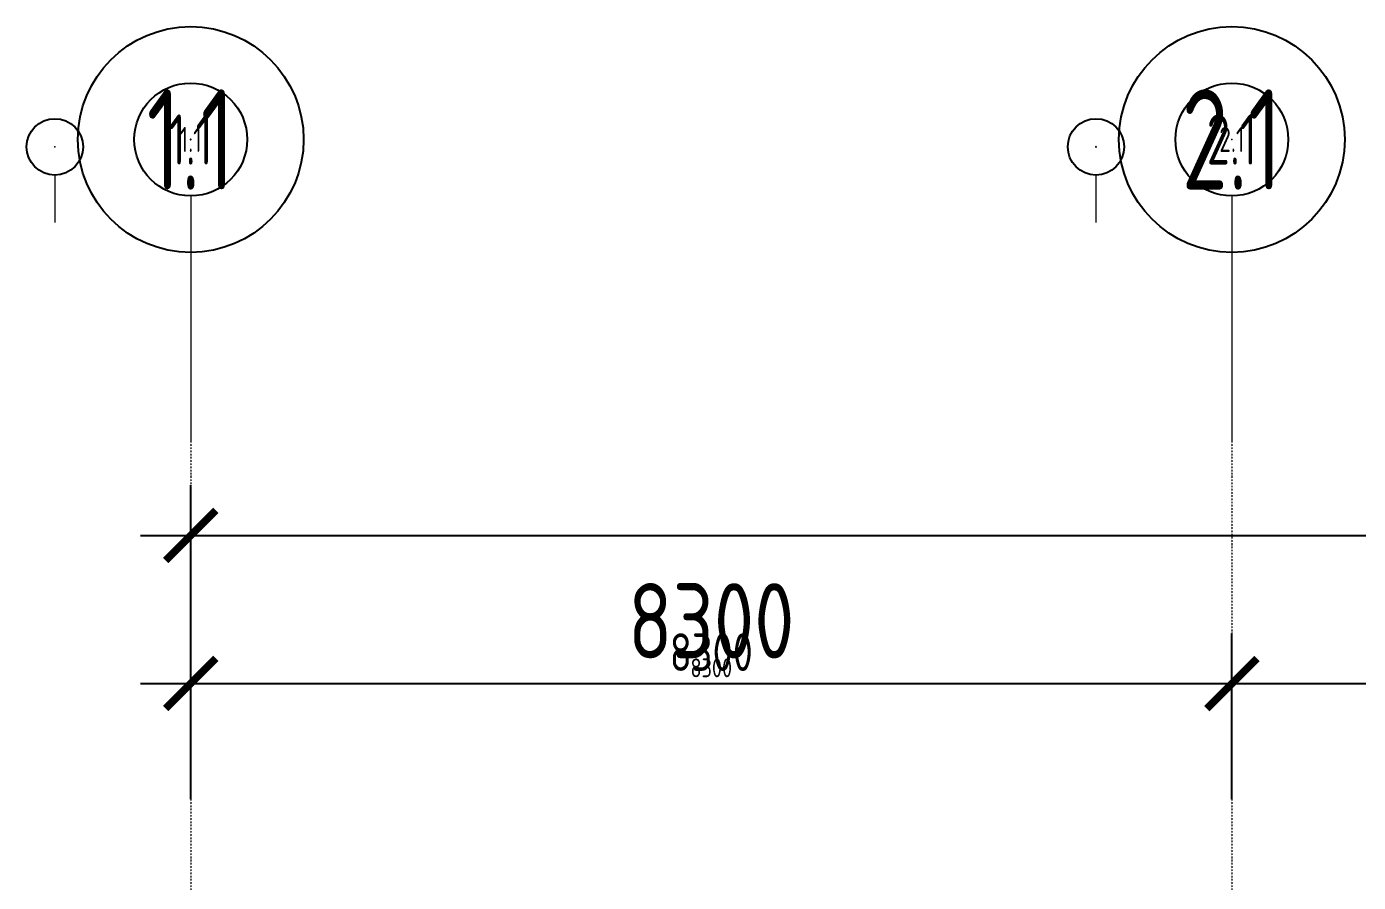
# Model space of a CAD drawing. Header units: millimetres. Extents: x -798 to 124478, y -405 to 121556.
# Drawn here: x 11070 to 21687, y 95851 to 102676 of the extents above; entities that cross this region are included whole.
import ezdxf
from ezdxf.enums import TextEntityAlignment as Align

# ---------------------------------------------------------------- set-up
doc = ezdxf.new("R2010")
doc.units = ezdxf.units.MM
doc.linetypes.add('CENTER', pattern=[2, 1.25, -0.25, 0.25, -0.25])
doc.linetypes.add('Strichpunkt', pattern=[25.4, 12.7, -6.35, 0, -6.35])
for name, color, linetype in [('1', 7, 'Continuous'), ('1 @ 0.1', 7, 'Continuous'), ('1 @ 0.15', 7, 'Continuous'), ('1 @ 0.2', 7, 'Continuous'), ('1 @ 100', 7, 'Continuous'), ('1 @ 200', 7, 'Continuous'), ('1 @ 50', 7, 'Continuous'), ('A-DIM', 4, 'Continuous'), ('A-DIM @ 0.1', 4, 'Continuous'), ('A-DIM @ 0.15', 4, 'Continuous'), ('A-DIM @ 0.2', 4, 'Continuous'), ('A-DIM @ 100', 4, 'Continuous'), ('A-DIM @ 200', 4, 'Continuous'), ('A-DIM @ 50', 4, 'Continuous')]:
    doc.layers.add(name, color=color, linetype=linetype)
doc.layers.add('A-AXES', color=40, linetype='CENTER', lineweight=5)
doc.styles.add('Arch-Dim', font='romans.shx', dxfattribs={"width": 0.75})
doc.dimstyles.new('Масштабируемый', dxfattribs={"dimscale": 100, "dimtxt": 3, "dimasz": 2, "dimexe": 2, "dimexo": 2, "dimgap": 1, "dimtad": 1, "dimdec": 0, "dimzin": 3, "dimdsep": 46, "dimtxsty": 'Arch-Dim', "dimblk": 'ARCHTICK', "dimcen": 2.5, "dimdle": 2, "dimazin": 2, "dimtfac": 0.75, "dimtdec": 0, "dimtmove": 1, "dimatfit": 0, "dimfxl": 1, "dimtolj": 1, "dimtzin": 0, "dimarcsym": 0})

# ---------------------------------------------------------------- blocks, each defined once
blk = doc.blocks.new('_ArchTick')
at = {"color": 0, "linetype": 'ByBlock', "const_width": 0.15}
blk.add_lwpolyline([(-0.5, -0.5), (0.5, 0.5)], dxfattribs=at)
blk = doc.blocks.new('*D332')
at = {"layer": 'A-DIM', "color": 0, "lineweight": -2, "ltscale": 50, "transparency": 16777216}
for p, q in [((2171797, -2336709), (2171797, -2335787)), ((2180097, -2336709), (2180097, -2335787)), ((2171397, -2336187), (2180497, -2336187))]:
    blk.add_line(p, q, dxfattribs=at)
at = {"layer": 'Defpoints', "color": 0, "ltscale": 50, "transparency": 16777216}
for p in [(2180097, -2336187), (2171797, -2337109), (2180097, -2337109)]:
    blk.add_point(p, dxfattribs=at)
at = {"layer": 'A-DIM', "color": 0, "lineweight": -2, "ltscale": 50, "transparency": 16777216, "xscale": 400, "yscale": 400, "zscale": 400, "rotation": 180}
blk.add_blockref('_ArchTick', (2171797, -2336187), dxfattribs=at)
at = {"layer": 'A-DIM', "color": 0, "lineweight": -2, "ltscale": 50, "transparency": 16777216, "xscale": 400, "yscale": 400, "zscale": 400}
blk.add_blockref('_ArchTick', (2180097, -2336187), dxfattribs=at)
at = {"layer": 'A-DIM', "color": 0, "ltscale": 50, "transparency": 16777216, "insert": (2175947, -2335687), "char_height": 600, "attachment_point": 5, "style": 'Arch-Dim'}
blk.add_mtext('\\A1;8300', dxfattribs=at)
blk = doc.blocks.new('*D333')
at = {"layer": 'A-DIM', "color": 0, "lineweight": -2, "ltscale": 50, "transparency": 16777216}
for p, q in [((2171796, -2336187), (2180097, -2336187)), ((2171797, -2337109), (2171797, -2336187)), ((2180097, -2337109), (2180097, -2336187))]:
    blk.add_line(p, q, dxfattribs=at)
at = {"layer": 'Defpoints', "color": 0, "ltscale": 50, "transparency": 16777216}
for p in [(2180097, -2336187), (2171797, -2337109), (2180097, -2337109)]:
    blk.add_point(p, dxfattribs=at)
at = {"layer": 'A-DIM', "color": 0, "lineweight": -2, "ltscale": 50, "transparency": 16777216, "xscale": 0.3, "yscale": 0.3, "zscale": 0.3, "rotation": 180}
blk.add_blockref('_ArchTick', (2171797, -2336187), dxfattribs=at)
at = {"layer": 'A-DIM', "color": 0, "lineweight": -2, "ltscale": 50, "transparency": 16777216, "xscale": 0.3, "yscale": 0.3, "zscale": 0.3}
blk.add_blockref('_ArchTick', (2180097, -2336187), dxfattribs=at)
at = {"layer": 'A-DIM', "color": 0, "ltscale": 50, "transparency": 16777216, "insert": (2175947, -2336187), "char_height": 0.45, "attachment_point": 5, "style": 'Arch-Dim'}
blk.add_mtext('\\A1;8300', dxfattribs=at)
blk = doc.blocks.new('*D334')
at = {"layer": 'A-DIM', "color": 0, "lineweight": -2, "ltscale": 50, "transparency": 16777216}
for p, q in [((2171797, -2337009), (2171797, -2336087)), ((2180097, -2337009), (2180097, -2336087)), ((2171697, -2336187), (2180197, -2336187))]:
    blk.add_line(p, q, dxfattribs=at)
at = {"layer": 'Defpoints', "color": 0, "ltscale": 50, "transparency": 16777216}
for p in [(2180097, -2336187), (2171797, -2337109), (2180097, -2337109)]:
    blk.add_point(p, dxfattribs=at)
at = {"layer": 'A-DIM', "color": 0, "lineweight": -2, "ltscale": 50, "transparency": 16777216, "xscale": 100, "yscale": 100, "zscale": 100, "rotation": 180}
blk.add_blockref('_ArchTick', (2171797, -2336187), dxfattribs=at)
at = {"layer": 'A-DIM', "color": 0, "lineweight": -2, "ltscale": 50, "transparency": 16777216, "xscale": 100, "yscale": 100, "zscale": 100}
blk.add_blockref('_ArchTick', (2180097, -2336187), dxfattribs=at)
at = {"layer": 'A-DIM', "color": 0, "ltscale": 50, "transparency": 16777216, "insert": (2175947, -2336062), "char_height": 150, "attachment_point": 5, "style": 'Arch-Dim'}
blk.add_mtext('\\A1;8300', dxfattribs=at)
blk = doc.blocks.new('*D336')
at = {"layer": 'A-DIM', "color": 0, "lineweight": -2, "ltscale": 50, "transparency": 16777216}
for p, q in [((2171797, -2336909), (2171797, -2335987)), ((2180097, -2336909), (2180097, -2335987)), ((2171597, -2336187), (2180297, -2336187))]:
    blk.add_line(p, q, dxfattribs=at)
at = {"layer": 'Defpoints', "color": 0, "ltscale": 50, "transparency": 16777216}
for p in [(2180097, -2336187), (2171797, -2337109), (2180097, -2337109)]:
    blk.add_point(p, dxfattribs=at)
at = {"layer": 'A-DIM', "color": 0, "lineweight": -2, "ltscale": 50, "transparency": 16777216, "xscale": 200, "yscale": 200, "zscale": 200, "rotation": 180}
blk.add_blockref('_ArchTick', (2171797, -2336187), dxfattribs=at)
at = {"layer": 'A-DIM', "color": 0, "lineweight": -2, "ltscale": 50, "transparency": 16777216, "xscale": 200, "yscale": 200, "zscale": 200}
blk.add_blockref('_ArchTick', (2180097, -2336187), dxfattribs=at)
at = {"layer": 'A-DIM', "color": 0, "ltscale": 50, "transparency": 16777216, "insert": (2175947, -2335937), "char_height": 300, "attachment_point": 5, "style": 'Arch-Dim'}
blk.add_mtext('\\A1;8300', dxfattribs=at)
blk = doc.blocks.new('*D337')
at = {"layer": 'A-DIM', "color": 0, "lineweight": -2, "ltscale": 50, "transparency": 16777216}
for p, q in [((2171796, -2336187), (2180097, -2336187)), ((2171797, -2337109), (2171797, -2336186)), ((2180097, -2337109), (2180097, -2336186))]:
    blk.add_line(p, q, dxfattribs=at)
at = {"layer": 'Defpoints', "color": 0, "ltscale": 50, "transparency": 16777216}
for p in [(2180097, -2336187), (2171797, -2337109), (2180097, -2337109)]:
    blk.add_point(p, dxfattribs=at)
at = {"layer": 'A-DIM', "color": 0, "lineweight": -2, "ltscale": 50, "transparency": 16777216, "xscale": 0.4, "yscale": 0.4, "zscale": 0.4, "rotation": 180}
blk.add_blockref('_ArchTick', (2171797, -2336187), dxfattribs=at)
at = {"layer": 'A-DIM', "color": 0, "lineweight": -2, "ltscale": 50, "transparency": 16777216, "xscale": 0.4, "yscale": 0.4, "zscale": 0.4}
blk.add_blockref('_ArchTick', (2180097, -2336187), dxfattribs=at)
at = {"layer": 'A-DIM', "color": 0, "ltscale": 50, "transparency": 16777216, "insert": (2175947, -2336186), "char_height": 0.6, "attachment_point": 5, "style": 'Arch-Dim'}
blk.add_mtext('\\A1;8300', dxfattribs=at)
blk = doc.blocks.new('*D338')
at = {"layer": 'A-DIM', "color": 0, "lineweight": -2, "ltscale": 50, "transparency": 16777216}
for p, q in [((2171796, -2336187), (2180097, -2336187)), ((2171797, -2337109), (2171797, -2336187)), ((2180097, -2337109), (2180097, -2336187))]:
    blk.add_line(p, q, dxfattribs=at)
at = {"layer": 'Defpoints', "color": 0, "ltscale": 50, "transparency": 16777216}
for p in [(2180097, -2336187), (2171797, -2337109), (2180097, -2337109)]:
    blk.add_point(p, dxfattribs=at)
at = {"layer": 'A-DIM', "color": 0, "lineweight": -2, "ltscale": 50, "transparency": 16777216, "xscale": 0.2, "yscale": 0.2, "zscale": 0.2, "rotation": 180}
blk.add_blockref('_ArchTick', (2171797, -2336187), dxfattribs=at)
at = {"layer": 'A-DIM', "color": 0, "lineweight": -2, "ltscale": 50, "transparency": 16777216, "xscale": 0.2, "yscale": 0.2, "zscale": 0.2}
blk.add_blockref('_ArchTick', (2180097, -2336187), dxfattribs=at)
at = {"layer": 'A-DIM', "color": 0, "ltscale": 50, "transparency": 16777216, "insert": (2175947, -2336187), "char_height": 0.3, "attachment_point": 5, "style": 'Arch-Dim'}
blk.add_mtext('\\A1;8300', dxfattribs=at)
blk = doc.blocks.new('*D339')
at = {"layer": 'A-DIM', "color": 0, "lineweight": -2, "ltscale": 50, "transparency": 16777216}
for p, q in [((2180097, -2336709), (2180097, -2335787)), ((2188397, -2337526), (2188397, -2335787)), ((2179697, -2336187), (2188797, -2336187))]:
    blk.add_line(p, q, dxfattribs=at)
at = {"layer": 'Defpoints', "color": 0, "ltscale": 50, "transparency": 16777216}
for p in [(2188397, -2336187), (2180097, -2337109), (2188397, -2337926)]:
    blk.add_point(p, dxfattribs=at)
at = {"layer": 'A-DIM', "color": 0, "lineweight": -2, "ltscale": 50, "transparency": 16777216, "xscale": 400, "yscale": 400, "zscale": 400, "rotation": 180}
blk.add_blockref('_ArchTick', (2180097, -2336187), dxfattribs=at)
at = {"layer": 'A-DIM', "color": 0, "lineweight": -2, "ltscale": 50, "transparency": 16777216, "xscale": 400, "yscale": 400, "zscale": 400}
blk.add_blockref('_ArchTick', (2188397, -2336187), dxfattribs=at)
at = {"layer": 'A-DIM', "color": 0, "ltscale": 50, "transparency": 16777216, "insert": (2184247, -2335687), "char_height": 600, "attachment_point": 5, "style": 'Arch-Dim'}
blk.add_mtext('\\A1;8300', dxfattribs=at)
blk = doc.blocks.new('*D340')
at = {"layer": 'A-DIM', "color": 0, "lineweight": -2, "ltscale": 50, "transparency": 16777216}
for p, q in [((2180096, -2336187), (2188397, -2336187)), ((2180097, -2337109), (2180097, -2336187)), ((2188397, -2337925), (2188397, -2336187))]:
    blk.add_line(p, q, dxfattribs=at)
at = {"layer": 'Defpoints', "color": 0, "ltscale": 50, "transparency": 16777216}
for p in [(2188397, -2336187), (2180097, -2337109), (2188397, -2337926)]:
    blk.add_point(p, dxfattribs=at)
at = {"layer": 'A-DIM', "color": 0, "lineweight": -2, "ltscale": 50, "transparency": 16777216, "xscale": 0.3, "yscale": 0.3, "zscale": 0.3, "rotation": 180}
blk.add_blockref('_ArchTick', (2180097, -2336187), dxfattribs=at)
at = {"layer": 'A-DIM', "color": 0, "lineweight": -2, "ltscale": 50, "transparency": 16777216, "xscale": 0.3, "yscale": 0.3, "zscale": 0.3}
blk.add_blockref('_ArchTick', (2188397, -2336187), dxfattribs=at)
at = {"layer": 'A-DIM', "color": 0, "ltscale": 50, "transparency": 16777216, "insert": (2184247, -2336187), "char_height": 0.45, "attachment_point": 5, "style": 'Arch-Dim'}
blk.add_mtext('\\A1;8300', dxfattribs=at)
blk = doc.blocks.new('*D341')
at = {"layer": 'A-DIM', "color": 0, "lineweight": -2, "ltscale": 50, "transparency": 16777216}
for p, q in [((2180097, -2337009), (2180097, -2336087)), ((2188397, -2337826), (2188397, -2336087)), ((2179997, -2336187), (2188497, -2336187))]:
    blk.add_line(p, q, dxfattribs=at)
at = {"layer": 'Defpoints', "color": 0, "ltscale": 50, "transparency": 16777216}
for p in [(2188397, -2336187), (2180097, -2337109), (2188397, -2337926)]:
    blk.add_point(p, dxfattribs=at)
at = {"layer": 'A-DIM', "color": 0, "lineweight": -2, "ltscale": 50, "transparency": 16777216, "xscale": 100, "yscale": 100, "zscale": 100, "rotation": 180}
blk.add_blockref('_ArchTick', (2180097, -2336187), dxfattribs=at)
at = {"layer": 'A-DIM', "color": 0, "lineweight": -2, "ltscale": 50, "transparency": 16777216, "xscale": 100, "yscale": 100, "zscale": 100}
blk.add_blockref('_ArchTick', (2188397, -2336187), dxfattribs=at)
at = {"layer": 'A-DIM', "color": 0, "ltscale": 50, "transparency": 16777216, "insert": (2184247, -2336062), "char_height": 150, "attachment_point": 5, "style": 'Arch-Dim'}
blk.add_mtext('\\A1;8300', dxfattribs=at)
blk = doc.blocks.new('*D343')
at = {"layer": 'A-DIM', "color": 0, "lineweight": -2, "ltscale": 50, "transparency": 16777216}
for p, q in [((2180097, -2336909), (2180097, -2335987)), ((2188397, -2337726), (2188397, -2335987)), ((2179897, -2336187), (2188597, -2336187))]:
    blk.add_line(p, q, dxfattribs=at)
at = {"layer": 'Defpoints', "color": 0, "ltscale": 50, "transparency": 16777216}
for p in [(2188397, -2336187), (2180097, -2337109), (2188397, -2337926)]:
    blk.add_point(p, dxfattribs=at)
at = {"layer": 'A-DIM', "color": 0, "lineweight": -2, "ltscale": 50, "transparency": 16777216, "xscale": 200, "yscale": 200, "zscale": 200, "rotation": 180}
blk.add_blockref('_ArchTick', (2180097, -2336187), dxfattribs=at)
at = {"layer": 'A-DIM', "color": 0, "lineweight": -2, "ltscale": 50, "transparency": 16777216, "xscale": 200, "yscale": 200, "zscale": 200}
blk.add_blockref('_ArchTick', (2188397, -2336187), dxfattribs=at)
at = {"layer": 'A-DIM', "color": 0, "ltscale": 50, "transparency": 16777216, "insert": (2184247, -2335937), "char_height": 300, "attachment_point": 5, "style": 'Arch-Dim'}
blk.add_mtext('\\A1;8300', dxfattribs=at)
blk = doc.blocks.new('*D344')
at = {"layer": 'A-DIM', "color": 0, "lineweight": -2, "ltscale": 50, "transparency": 16777216}
for p, q in [((2180096, -2336187), (2188397, -2336187)), ((2180097, -2337109), (2180097, -2336186)), ((2188397, -2337925), (2188397, -2336186))]:
    blk.add_line(p, q, dxfattribs=at)
at = {"layer": 'Defpoints', "color": 0, "ltscale": 50, "transparency": 16777216}
for p in [(2188397, -2336187), (2180097, -2337109), (2188397, -2337926)]:
    blk.add_point(p, dxfattribs=at)
at = {"layer": 'A-DIM', "color": 0, "lineweight": -2, "ltscale": 50, "transparency": 16777216, "xscale": 0.4, "yscale": 0.4, "zscale": 0.4, "rotation": 180}
blk.add_blockref('_ArchTick', (2180097, -2336187), dxfattribs=at)
at = {"layer": 'A-DIM', "color": 0, "lineweight": -2, "ltscale": 50, "transparency": 16777216, "xscale": 0.4, "yscale": 0.4, "zscale": 0.4}
blk.add_blockref('_ArchTick', (2188397, -2336187), dxfattribs=at)
at = {"layer": 'A-DIM', "color": 0, "ltscale": 50, "transparency": 16777216, "insert": (2184247, -2336186), "char_height": 0.6, "attachment_point": 5, "style": 'Arch-Dim'}
blk.add_mtext('\\A1;8300', dxfattribs=at)
blk = doc.blocks.new('*D345')
at = {"layer": 'A-DIM', "color": 0, "lineweight": -2, "ltscale": 50, "transparency": 16777216}
for p, q in [((2180096, -2336187), (2188397, -2336187)), ((2180097, -2337109), (2180097, -2336187)), ((2188397, -2337925), (2188397, -2336187))]:
    blk.add_line(p, q, dxfattribs=at)
at = {"layer": 'Defpoints', "color": 0, "ltscale": 50, "transparency": 16777216}
for p in [(2188397, -2336187), (2180097, -2337109), (2188397, -2337926)]:
    blk.add_point(p, dxfattribs=at)
at = {"layer": 'A-DIM', "color": 0, "lineweight": -2, "ltscale": 50, "transparency": 16777216, "xscale": 0.2, "yscale": 0.2, "zscale": 0.2, "rotation": 180}
blk.add_blockref('_ArchTick', (2180097, -2336187), dxfattribs=at)
at = {"layer": 'A-DIM', "color": 0, "lineweight": -2, "ltscale": 50, "transparency": 16777216, "xscale": 0.2, "yscale": 0.2, "zscale": 0.2}
blk.add_blockref('_ArchTick', (2188397, -2336187), dxfattribs=at)
at = {"layer": 'A-DIM', "color": 0, "ltscale": 50, "transparency": 16777216, "insert": (2184247, -2336187), "char_height": 0.3, "attachment_point": 5, "style": 'Arch-Dim'}
blk.add_mtext('\\A1;8300', dxfattribs=at)
blk = doc.blocks.new('*D360')
at = {"layer": 'A-DIM', "color": 0, "lineweight": -2, "ltscale": 50, "transparency": 16777216}
for p, q in [((2171797, -2336709), (2171797, -2334606)), ((2204997, -2337526), (2204997, -2334606)), ((2171397, -2335006), (2205397, -2335006))]:
    blk.add_line(p, q, dxfattribs=at)
at = {"layer": 'Defpoints', "color": 0, "ltscale": 50, "transparency": 16777216}
for p in [(2204997, -2335006), (2171797, -2337109), (2204997, -2337926)]:
    blk.add_point(p, dxfattribs=at)
at = {"layer": 'A-DIM', "color": 0, "lineweight": -2, "ltscale": 50, "transparency": 16777216, "xscale": 400, "yscale": 400, "zscale": 400, "rotation": 180}
blk.add_blockref('_ArchTick', (2171797, -2335006), dxfattribs=at)
at = {"layer": 'A-DIM', "color": 0, "lineweight": -2, "ltscale": 50, "transparency": 16777216, "xscale": 400, "yscale": 400, "zscale": 400}
blk.add_blockref('_ArchTick', (2204997, -2335006), dxfattribs=at)
at = {"layer": 'A-DIM', "color": 0, "ltscale": 50, "transparency": 16777216, "insert": (2183955, -2334096), "char_height": 600, "attachment_point": 5, "style": 'Arch-Dim'}
blk.add_mtext('\\A1;33200', dxfattribs=at)
blk = doc.blocks.new('*D361')
at = {"layer": 'A-DIM', "color": 0, "lineweight": -2, "ltscale": 50, "transparency": 16777216}
for p, q in [((2183955, -2334596), (2183953, -2334596)), ((2188397, -2335006), (2183955, -2334596)), ((2171796, -2335006), (2204997, -2335006)), ((2171797, -2337109), (2171797, -2335006)), ((2204997, -2337925), (2204997, -2335006))]:
    blk.add_line(p, q, dxfattribs=at)
at = {"layer": 'Defpoints', "color": 0, "ltscale": 50, "transparency": 16777216}
for p in [(2204997, -2335006), (2171797, -2337109), (2204997, -2337926)]:
    blk.add_point(p, dxfattribs=at)
at = {"layer": 'A-DIM', "color": 0, "lineweight": -2, "ltscale": 50, "transparency": 16777216, "xscale": 0.3, "yscale": 0.3, "zscale": 0.3, "rotation": 180}
blk.add_blockref('_ArchTick', (2171797, -2335006), dxfattribs=at)
at = {"layer": 'A-DIM', "color": 0, "lineweight": -2, "ltscale": 50, "transparency": 16777216, "xscale": 0.3, "yscale": 0.3, "zscale": 0.3}
blk.add_blockref('_ArchTick', (2204997, -2335006), dxfattribs=at)
at = {"layer": 'A-DIM', "color": 0, "ltscale": 50, "transparency": 16777216, "insert": (2183954, -2334596), "char_height": 0.45, "attachment_point": 5, "style": 'Arch-Dim'}
blk.add_mtext('\\A1;33200', dxfattribs=at)
blk = doc.blocks.new('*D362')
at = {"layer": 'A-DIM', "color": 0, "lineweight": -2, "ltscale": 50, "transparency": 16777216}
for p, q in [((2184005, -2334596), (2183402, -2334596)), ((2188397, -2335006), (2184005, -2334596)), ((2171797, -2337009), (2171797, -2334906)), ((2204997, -2337826), (2204997, -2334906)), ((2171697, -2335006), (2205097, -2335006))]:
    blk.add_line(p, q, dxfattribs=at)
at = {"layer": 'Defpoints', "color": 0, "ltscale": 50, "transparency": 16777216}
for p in [(2204997, -2335006), (2171797, -2337109), (2204997, -2337926)]:
    blk.add_point(p, dxfattribs=at)
at = {"layer": 'A-DIM', "color": 0, "lineweight": -2, "ltscale": 50, "transparency": 16777216, "xscale": 100, "yscale": 100, "zscale": 100, "rotation": 180}
blk.add_blockref('_ArchTick', (2171797, -2335006), dxfattribs=at)
at = {"layer": 'A-DIM', "color": 0, "lineweight": -2, "ltscale": 50, "transparency": 16777216, "xscale": 100, "yscale": 100, "zscale": 100}
blk.add_blockref('_ArchTick', (2204997, -2335006), dxfattribs=at)
at = {"layer": 'A-DIM', "color": 0, "ltscale": 50, "transparency": 16777216, "insert": (2183703, -2334471), "char_height": 150, "attachment_point": 5, "style": 'Arch-Dim'}
blk.add_mtext('\\A1;33200', dxfattribs=at)
blk = doc.blocks.new('*D364')
at = {"layer": 'A-DIM', "color": 0, "lineweight": -2, "ltscale": 50, "transparency": 16777216}
for p, q in [((2171797, -2336909), (2171797, -2334806)), ((2204997, -2337726), (2204997, -2334806)), ((2171597, -2335006), (2205197, -2335006))]:
    blk.add_line(p, q, dxfattribs=at)
at = {"layer": 'Defpoints', "color": 0, "ltscale": 50, "transparency": 16777216}
for p in [(2204997, -2335006), (2171797, -2337109), (2204997, -2337926)]:
    blk.add_point(p, dxfattribs=at)
at = {"layer": 'A-DIM', "color": 0, "lineweight": -2, "ltscale": 50, "transparency": 16777216, "xscale": 200, "yscale": 200, "zscale": 200, "rotation": 180}
blk.add_blockref('_ArchTick', (2171797, -2335006), dxfattribs=at)
at = {"layer": 'A-DIM', "color": 0, "lineweight": -2, "ltscale": 50, "transparency": 16777216, "xscale": 200, "yscale": 200, "zscale": 200}
blk.add_blockref('_ArchTick', (2204997, -2335006), dxfattribs=at)
at = {"layer": 'A-DIM', "color": 0, "ltscale": 50, "transparency": 16777216, "insert": (2183955, -2334346), "char_height": 300, "attachment_point": 5, "style": 'Arch-Dim'}
blk.add_mtext('\\A1;33200', dxfattribs=at)
blk = doc.blocks.new('*D365')
at = {"layer": 'A-DIM', "color": 0, "lineweight": -2, "ltscale": 50, "transparency": 16777216}
for p, q in [((2183955, -2334596), (2183953, -2334596)), ((2188397, -2335006), (2183955, -2334596)), ((2171796, -2335006), (2204997, -2335006)), ((2171797, -2337109), (2171797, -2335006)), ((2204997, -2337925), (2204997, -2335006))]:
    blk.add_line(p, q, dxfattribs=at)
at = {"layer": 'Defpoints', "color": 0, "ltscale": 50, "transparency": 16777216}
for p in [(2204997, -2335006), (2171797, -2337109), (2204997, -2337926)]:
    blk.add_point(p, dxfattribs=at)
at = {"layer": 'A-DIM', "color": 0, "lineweight": -2, "ltscale": 50, "transparency": 16777216, "xscale": 0.4, "yscale": 0.4, "zscale": 0.4, "rotation": 180}
blk.add_blockref('_ArchTick', (2171797, -2335006), dxfattribs=at)
at = {"layer": 'A-DIM', "color": 0, "lineweight": -2, "ltscale": 50, "transparency": 16777216, "xscale": 0.4, "yscale": 0.4, "zscale": 0.4}
blk.add_blockref('_ArchTick', (2204997, -2335006), dxfattribs=at)
at = {"layer": 'A-DIM', "color": 0, "ltscale": 50, "transparency": 16777216, "insert": (2183954, -2334596), "char_height": 0.6, "attachment_point": 5, "style": 'Arch-Dim'}
blk.add_mtext('\\A1;33200', dxfattribs=at)
blk = doc.blocks.new('*D366')
at = {"layer": 'A-DIM', "color": 0, "lineweight": -2, "ltscale": 50, "transparency": 16777216}
for p, q in [((2183955, -2334596), (2183954, -2334596)), ((2188397, -2335006), (2183955, -2334596)), ((2171796, -2335006), (2204997, -2335006)), ((2171797, -2337109), (2171797, -2335006)), ((2204997, -2337925), (2204997, -2335006))]:
    blk.add_line(p, q, dxfattribs=at)
at = {"layer": 'Defpoints', "color": 0, "ltscale": 50, "transparency": 16777216}
for p in [(2204997, -2335006), (2171797, -2337109), (2204997, -2337926)]:
    blk.add_point(p, dxfattribs=at)
at = {"layer": 'A-DIM', "color": 0, "lineweight": -2, "ltscale": 50, "transparency": 16777216, "xscale": 0.2, "yscale": 0.2, "zscale": 0.2, "rotation": 180}
blk.add_blockref('_ArchTick', (2171797, -2335006), dxfattribs=at)
at = {"layer": 'A-DIM', "color": 0, "lineweight": -2, "ltscale": 50, "transparency": 16777216, "xscale": 0.2, "yscale": 0.2, "zscale": 0.2}
blk.add_blockref('_ArchTick', (2204997, -2335006), dxfattribs=at)
at = {"layer": 'A-DIM', "color": 0, "ltscale": 50, "transparency": 16777216, "insert": (2183955, -2334596), "char_height": 0.3, "attachment_point": 5, "style": 'Arch-Dim'}
blk.add_mtext('\\A1;33200', dxfattribs=at)
blk = doc.blocks.new('*U86')
at = {"color": 4, "lineweight": 9}
blk.add_line((0, -4.5), (0, -12.069), dxfattribs=at)
at = {"color": 5, "linetype": 'Continuous', "lineweight": 25}
blk.add_circle((0, 0), 4.5, dxfattribs=at)
at = {"color": 5, "linetype": 'Continuous', "lineweight": 25, "style": 'Arch-Dim', "width": 0.65}
blk.add_attdef('Ось', text='', height=4, dxfattribs=at).set_placement((0, 0), align=Align.MIDDLE)
blk = doc.blocks.new('*U892')
at = {"layer": '1 @ 0.1', "transparency": 33554687}
ref = blk.add_blockref('*U86', (2171797, -2331848), dxfattribs=dict(at, xscale=0.1, yscale=0.1, zscale=0.1))
ref.add_attrib('Ось', '1.1', dxfattribs={"layer": '0', "color": 5, "linetype": 'Continuous', "lineweight": 25, "height": 0.4, "style": 'Arch-Dim', "width": 0.65}).set_placement((2170715, -2331907), align=Align.MIDDLE)
at = {"layer": '1 @ 0.15', "transparency": 33554687, "xscale": 0.15, "yscale": 0.15, "zscale": 0.15}
blk.add_blockref('*U86', (2170714, -2331907), dxfattribs=at).add_auto_attribs({'Ось': '1.1'})
at = {"layer": '1 @ 0.2', "transparency": 33554687, "xscale": 0.2, "yscale": 0.2, "zscale": 0.2}
blk.add_blockref('*U86', (2171797, -2331848), dxfattribs=at).add_auto_attribs({'Ось': '1.1'})
at = {"layer": '1 @ 100', "transparency": 33554687, "xscale": 100, "yscale": 100, "zscale": 100}
blk.add_blockref('*U86', (2171797, -2331848), dxfattribs=at).add_auto_attribs({'Ось': '1.1'})
at = {"layer": '1 @ 200', "transparency": 33554687, "xscale": 200, "yscale": 200, "zscale": 200}
blk.add_blockref('*U86', (2171797, -2331848), dxfattribs=at).add_auto_attribs({'Ось': '1.1'})
at = {"layer": '1 @ 50', "transparency": 33554687}
ref = blk.add_blockref('*U86', (2170714, -2331907), dxfattribs=dict(at, xscale=50, yscale=50, zscale=50))
ref.add_attrib('Ось', '1.1', dxfattribs={"layer": '0', "color": 5, "linetype": 'Continuous', "lineweight": 25, "height": 200, "style": 'Arch-Dim', "width": 0.65}).set_placement((2171797, -2331848), align=Align.MIDDLE)
blk = doc.blocks.new('*U893')
at = {"layer": '1 @ 0.1', "transparency": 33554687}
ref = blk.add_blockref('*U86', (2180097, -2331848), dxfattribs=dict(at, xscale=0.1, yscale=0.1, zscale=0.1))
ref.add_attrib('Ось', '2.1', dxfattribs={"layer": '0', "color": 5, "linetype": 'Continuous', "lineweight": 25, "height": 0.4, "style": 'Arch-Dim', "width": 0.65}).set_placement((2179015, -2331907), align=Align.MIDDLE)
at = {"layer": '1 @ 0.15', "transparency": 33554687, "xscale": 0.15, "yscale": 0.15, "zscale": 0.15}
blk.add_blockref('*U86', (2179014, -2331907), dxfattribs=at).add_auto_attribs({'Ось': '2.1'})
at = {"layer": '1 @ 0.2', "transparency": 33554687, "xscale": 0.2, "yscale": 0.2, "zscale": 0.2}
blk.add_blockref('*U86', (2180097, -2331848), dxfattribs=at).add_auto_attribs({'Ось': '2.1'})
at = {"layer": '1 @ 100', "transparency": 33554687, "xscale": 100, "yscale": 100, "zscale": 100}
blk.add_blockref('*U86', (2180097, -2331848), dxfattribs=at).add_auto_attribs({'Ось': '2.1'})
at = {"layer": '1 @ 200', "transparency": 33554687, "xscale": 200, "yscale": 200, "zscale": 200}
blk.add_blockref('*U86', (2180097, -2331848), dxfattribs=at).add_auto_attribs({'Ось': '2.1'})
at = {"layer": '1 @ 50', "transparency": 33554687}
ref = blk.add_blockref('*U86', (2179014, -2331907), dxfattribs=dict(at, xscale=50, yscale=50, zscale=50))
ref.add_attrib('Ось', '2.1', dxfattribs={"layer": '0', "color": 5, "linetype": 'Continuous', "lineweight": 25, "height": 200, "style": 'Arch-Dim', "width": 0.65}).set_placement((2180097, -2331848), align=Align.MIDDLE)
blk = doc.blocks.new('*U837')
at = {"layer": 'A-DIM @ 0.1', "ltscale": 50, "transparency": 33554687}
dim = blk.add_linear_dim(base=(2180096.7, -2336186.9), p1=(2171796.7, -2337109.1), p2=(2180096.7, -2337109.1), dimstyle='Масштабируемый', override={"dimscale": 0.1, "dimtix": 0, "dimtofl": 1, "dimtmove": 1, "dimatfit": 0}, dxfattribs=at)
dim.commit()
dim.dimension.update_dxf_attribs({"geometry": '*D338', "text_midpoint": (2175946.7, -2336186.6)})
at = {"layer": 'A-DIM @ 0.15', "ltscale": 50, "transparency": 33554687}
dim = blk.add_linear_dim(base=(2180096.7, -2336186.9), p1=(2171796.7, -2337109.1), p2=(2180096.7, -2337109.1), dimstyle='Масштабируемый', override={"dimscale": 0.15, "dimtix": 0, "dimtofl": 1, "dimtmove": 1, "dimatfit": 0}, dxfattribs=at)
dim.commit()
dim.dimension.update_dxf_attribs({"geometry": '*D333', "text_midpoint": (2175946.7, -2336186.5)})
at = {"layer": 'A-DIM @ 0.2', "ltscale": 50, "transparency": 33554687}
dim = blk.add_linear_dim(base=(2180096.7, -2336186.9), p1=(2171796.7, -2337109.1), p2=(2180096.7, -2337109.1), dimstyle='Масштабируемый', override={"dimscale": 0.2, "dimtix": 0, "dimtofl": 1, "dimtmove": 1, "dimatfit": 0}, dxfattribs=at)
dim.commit()
dim.dimension.update_dxf_attribs({"geometry": '*D337', "text_midpoint": (2175946.7, -2336186.4)})
at = {"layer": 'A-DIM @ 100', "ltscale": 50, "transparency": 33554687}
dim = blk.add_linear_dim(base=(2180096.7, -2336186.9), p1=(2171796.7, -2337109.1), p2=(2180096.7, -2337109.1), dimstyle='Масштабируемый', override={"dimscale": 100, "dimtix": 0, "dimtofl": 1, "dimtmove": 1, "dimatfit": 0}, dxfattribs=at)
dim.commit()
dim.dimension.update_dxf_attribs({"geometry": '*D336', "text_midpoint": (2175946.7, -2335936.9)})
at = {"layer": 'A-DIM @ 200', "ltscale": 50, "transparency": 33554687}
dim = blk.add_linear_dim(base=(2180096.7, -2336186.9), p1=(2171796.7, -2337109.1), p2=(2180096.7, -2337109.1), dimstyle='Масштабируемый', override={"dimscale": 200, "dimtix": 0, "dimtofl": 1, "dimtmove": 1, "dimatfit": 0}, dxfattribs=at)
dim.commit()
dim.dimension.update_dxf_attribs({"geometry": '*D332', "text_midpoint": (2175946.7, -2335686.9)})
at = {"layer": 'A-DIM @ 50', "ltscale": 50, "transparency": 33554687}
dim = blk.add_linear_dim(base=(2180096.7, -2336186.9), p1=(2171796.7, -2337109.1), p2=(2180096.7, -2337109.1), dimstyle='Масштабируемый', override={"dimscale": 50, "dimtix": 0, "dimtofl": 1, "dimtmove": 1, "dimatfit": 0}, dxfattribs=at)
dim.commit()
dim.dimension.update_dxf_attribs({"geometry": '*D334', "text_midpoint": (2175946.7, -2336061.9)})
blk = doc.blocks.new('*U838')
at = {"layer": 'A-DIM @ 0.1', "ltscale": 50, "transparency": 33554687}
dim = blk.add_linear_dim(base=(2188396.7, -2336186.9), p1=(2180096.7, -2337109.1), p2=(2188396.7, -2337925.5), dimstyle='Масштабируемый', override={"dimscale": 0.1, "dimtix": 0, "dimtofl": 1, "dimtmove": 1, "dimatfit": 0}, dxfattribs=at)
dim.commit()
dim.dimension.update_dxf_attribs({"geometry": '*D345', "text_midpoint": (2184246.7, -2336186.6)})
at = {"layer": 'A-DIM @ 0.15', "ltscale": 50, "transparency": 33554687}
dim = blk.add_linear_dim(base=(2188396.7, -2336186.9), p1=(2180096.7, -2337109.1), p2=(2188396.7, -2337925.5), dimstyle='Масштабируемый', override={"dimscale": 0.15, "dimtix": 0, "dimtofl": 1, "dimtmove": 1, "dimatfit": 0}, dxfattribs=at)
dim.commit()
dim.dimension.update_dxf_attribs({"geometry": '*D340', "text_midpoint": (2184246.7, -2336186.5)})
at = {"layer": 'A-DIM @ 0.2', "ltscale": 50, "transparency": 33554687}
dim = blk.add_linear_dim(base=(2188396.7, -2336186.9), p1=(2180096.7, -2337109.1), p2=(2188396.7, -2337925.5), dimstyle='Масштабируемый', override={"dimscale": 0.2, "dimtix": 0, "dimtofl": 1, "dimtmove": 1, "dimatfit": 0}, dxfattribs=at)
dim.commit()
dim.dimension.update_dxf_attribs({"geometry": '*D344', "text_midpoint": (2184246.7, -2336186.4)})
at = {"layer": 'A-DIM @ 100', "ltscale": 50, "transparency": 33554687}
dim = blk.add_linear_dim(base=(2188396.7, -2336186.9), p1=(2180096.7, -2337109.1), p2=(2188396.7, -2337925.5), dimstyle='Масштабируемый', override={"dimscale": 100, "dimtix": 0, "dimtofl": 1, "dimtmove": 1, "dimatfit": 0}, dxfattribs=at)
dim.commit()
dim.dimension.update_dxf_attribs({"geometry": '*D343', "text_midpoint": (2184246.7, -2335936.9)})
at = {"layer": 'A-DIM @ 200', "ltscale": 50, "transparency": 33554687}
dim = blk.add_linear_dim(base=(2188396.7, -2336186.9), p1=(2180096.7, -2337109.1), p2=(2188396.7, -2337925.5), dimstyle='Масштабируемый', override={"dimscale": 200, "dimtix": 0, "dimtofl": 1, "dimtmove": 1, "dimatfit": 0}, dxfattribs=at)
dim.commit()
dim.dimension.update_dxf_attribs({"geometry": '*D339', "text_midpoint": (2184246.7, -2335686.9)})
at = {"layer": 'A-DIM @ 50', "ltscale": 50, "transparency": 33554687}
dim = blk.add_linear_dim(base=(2188396.7, -2336186.9), p1=(2180096.7, -2337109.1), p2=(2188396.7, -2337925.5), dimstyle='Масштабируемый', override={"dimscale": 50, "dimtix": 0, "dimtofl": 1, "dimtmove": 1, "dimatfit": 0}, dxfattribs=at)
dim.commit()
dim.dimension.update_dxf_attribs({"geometry": '*D341', "text_midpoint": (2184246.7, -2336061.9)})
blk = doc.blocks.new('*U841')
at = {"layer": 'A-DIM @ 0.1', "ltscale": 50, "transparency": 33554687}
dim = blk.add_linear_dim(base=(2204996.7, -2335006.2), p1=(2171796.7, -2337109.1), p2=(2204996.7, -2337925.5), dimstyle='Масштабируемый', override={"dimscale": 0.1, "dimtix": 0, "dimtofl": 1, "dimtmove": 1, "dimatfit": 0}, dxfattribs=at)
dim.commit()
dim.dimension.update_dxf_attribs({"geometry": '*D366', "text_midpoint": (2183955.1, -2334596.2), "dimtype": 128})
at = {"layer": 'A-DIM @ 0.15', "ltscale": 50, "transparency": 33554687}
dim = blk.add_linear_dim(base=(2204996.7, -2335006.2), p1=(2171796.7, -2337109.1), p2=(2204996.7, -2337925.5), dimstyle='Масштабируемый', override={"dimscale": 0.15, "dimtix": 0, "dimtofl": 1, "dimtmove": 1, "dimatfit": 0}, dxfattribs=at)
dim.commit()
dim.dimension.update_dxf_attribs({"geometry": '*D361', "text_midpoint": (2183955.1, -2334596.2), "dimtype": 128})
at = {"layer": 'A-DIM @ 0.2', "ltscale": 50, "transparency": 33554687}
dim = blk.add_linear_dim(base=(2204996.7, -2335006.2), p1=(2171796.7, -2337109.1), p2=(2204996.7, -2337925.5), dimstyle='Масштабируемый', override={"dimscale": 0.2, "dimtix": 0, "dimtofl": 1, "dimtmove": 1, "dimatfit": 0}, dxfattribs=at)
dim.commit()
dim.dimension.update_dxf_attribs({"geometry": '*D365', "text_midpoint": (2183955.1, -2334596.2), "dimtype": 128})
at = {"layer": 'A-DIM @ 100', "ltscale": 50, "transparency": 33554687}
dim = blk.add_linear_dim(base=(2204996.7, -2335006.2), p1=(2171796.7, -2337109.1), p2=(2204996.7, -2337925.5), dimstyle='Масштабируемый', override={"dimscale": 100, "dimtix": 0, "dimtofl": 1, "dimtmove": 1, "dimatfit": 0}, dxfattribs=at)
dim.commit()
dim.dimension.update_dxf_attribs({"geometry": '*D364', "text_midpoint": (2183955.1, -2334596.2), "dimtype": 128})
at = {"layer": 'A-DIM @ 200', "ltscale": 50, "transparency": 33554687}
dim = blk.add_linear_dim(base=(2204996.7, -2335006.2), p1=(2171796.7, -2337109.1), p2=(2204996.7, -2337925.5), dimstyle='Масштабируемый', override={"dimscale": 200, "dimtix": 0, "dimtofl": 1, "dimtmove": 1, "dimatfit": 0}, dxfattribs=at)
dim.commit()
dim.dimension.update_dxf_attribs({"geometry": '*D360', "text_midpoint": (2183955.1, -2334596.2), "dimtype": 128})
at = {"layer": 'A-DIM @ 50', "ltscale": 50, "transparency": 33554687}
dim = blk.add_linear_dim(base=(2204996.7, -2335006.2), p1=(2171796.7, -2337109.1), p2=(2204996.7, -2337925.5), dimstyle='Масштабируемый', override={"dimscale": 50, "dimtix": 0, "dimtofl": 1, "dimtmove": 1, "dimatfit": 0}, dxfattribs=at)
dim.commit()
dim.dimension.update_dxf_attribs({"geometry": '*D362', "text_midpoint": (2183955.1, -2334596.2), "dimtype": 128})
blk = doc.blocks.new('оси 2')
at = {"layer": 'A-AXES', "linetype": 'Strichpunkt', "transparency": 33554687}
for p, q in [((2171797, -2332748), (2171797, -2403523)), ((2180097, -2332748), (2180097, -2402262))]:
    blk.add_line(p, q, dxfattribs=at)
at = {"layer": '1', "color": 5}
for name in ['*U892', '*U893']:
    blk.add_blockref(name, (0, 0), dxfattribs=at)
at = {"layer": 'A-DIM', "color": 5}
for name in ['*U841', '*U837', '*U838']:
    blk.add_blockref(name, (0, 0), dxfattribs=at)

msp = doc.modelspace()

# ---------------------------------------------------------------- block references
msp.add_blockref('оси 2', (-2159419, 2433624))

doc.saveas('drawing.dxf')
